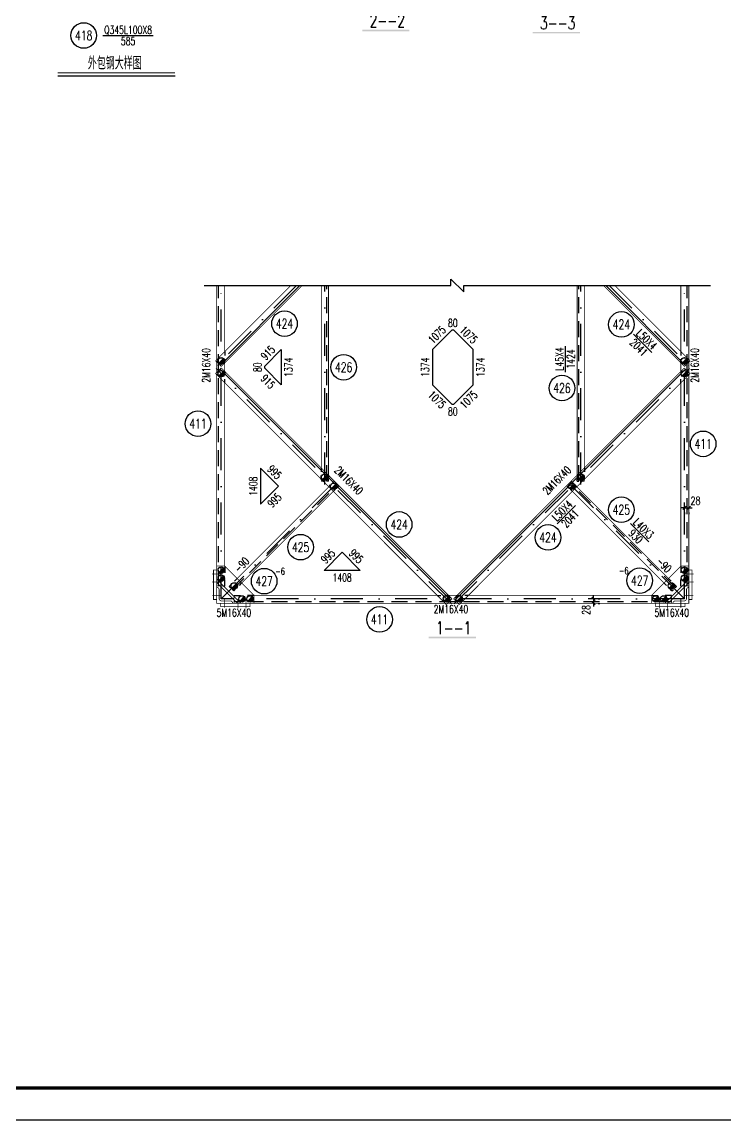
# Model space of a CAD drawing. Header units: millimetres. Extents: x 25911 to 26752, y -11584 to -10990.
# Drawn here: x 26321 to 26540.8, y -11583.8 to -11240.8 of the extents above; entities that cross this region are included whole.
import ezdxf
from ezdxf.enums import TextEntityAlignment as Align

# ---------------------------------------------------------------- set-up
doc = ezdxf.new("R2010")
doc.units = ezdxf.units.MM
doc.header["$LTSCALE"] = 10
doc.linetypes.add('DASHDOTX2', pattern=[2, 1, -0.5, 0, -0.5])
doc.linetypes.add('DASHED', pattern=[0.75, 0.5, -0.25])
for name, color, linetype in [('1', 1, 'DASHED'), ('2', 1, 'Continuous'), ('3', 1, 'Continuous'), ('4', 2, 'DASHDOTX2')]:
    doc.layers.add(name, color=color, linetype=linetype)
doc.styles.add('DXT', font='simplex.shx', dxfattribs={"width": 0.72, "bigfont": 'hztxt.shx'})
doc.styles.get("Standard").update_dxf_attribs({"font": 'SIMPLEX.shx', "width": 0.7, "bigfont": 'gbhzfs.shx'})
doc.dimstyles.new('BZ$0', dxfattribs={"dimtxt": 2.5, "dimasz": 1, "dimexe": 2, "dimexo": 2, "dimgap": 1, "dimtad": 1, "dimdec": 0, "dimlfac": 20, "dimzin": 12, "dimdsep": 46, "dimtxsty": 'DXT', "dimblk": 'OBLIQUE', "dimcen": 0.09, "dimclrd": 1, "dimclre": 1, "dimclrt": 7, "dimadec": 4, "dimazin": 3, "dimtfac": 1.4, "dimtdec": 0, "dimtix": 1, "dimtmove": 2, "dimatfit": 3, "dimldrblk": 'OBLIQUE', "dimfxl": 1, "dimtolj": 1, "dimtzin": 0, "dimarcsym": 0})

# ---------------------------------------------------------------- blocks, each defined once
blk = doc.blocks.new('M16X40')
blk.add_line((-0.141, -0.141), (0.141, 0.141))
blk.add_circle((0, 0), 0.2)
for radius in [0.16, 0.12, 0.08, 0.04]:
    blk.add_arc((0, 0), radius, 225, 45)
blk = doc.blocks.new('_Oblique')
at = {"color": 0, "linetype": 'ByBlock', "lineweight": -2}
blk.add_line((-0.5, -0.5), (0.5, 0.5), dxfattribs=at)
blk = doc.blocks.new('*D47')
at = {"color": 1, "lineweight": -2}
for p, q in [((26499.63, -11421.01), (26499.63, -11420.01)), ((26499.63, -11421.01), (26499.63, -11422.41)), ((26501.08, -11421.01), (26501.63, -11421.01)), ((26499.63, -11422.41), (26499.63, -11423.41)), ((26501.08, -11422.41), (26501.63, -11422.41))]:
    blk.add_line(p, q, dxfattribs=at)
at = {"layer": 'Defpoints', "color": 0}
for p in [(26499.08, -11421.01), (26499.08, -11422.41), (26499.63, -11422.41)]:
    blk.add_point(p, dxfattribs=at)
at = {"color": 1, "lineweight": -2}
for p, rotation in [((26499.63, -11421.01), 270), ((26499.63, -11422.41), 90)]:
    blk.add_blockref('_Oblique', p, dxfattribs=dict(at, rotation=rotation))
at = {"color": 7, "insert": (26497.39, -11424.47), "char_height": 2.5, "attachment_point": 5, "rotation": 90, "style": 'DXT'}
blk.add_mtext('\\A1;28', dxfattribs=at)
blk = doc.blocks.new('*D48')
at = {"color": 1, "lineweight": -2}
for p, q in [((26528.06, -11392.58), (26527.06, -11392.58)), ((26528.06, -11392.58), (26529.46, -11392.58)), ((26529.46, -11392.58), (26530.46, -11392.58)), ((26528.06, -11394.03), (26528.06, -11394.58)), ((26529.46, -11394.03), (26529.46, -11394.58))]:
    blk.add_line(p, q, dxfattribs=at)
at = {"layer": 'Defpoints', "color": 0}
for p in [(26528.06, -11392.03), (26529.46, -11392.03), (26529.46, -11392.58)]:
    blk.add_point(p, dxfattribs=at)
at = {"color": 1, "lineweight": -2}
blk.add_blockref('_Oblique', (26528.06, -11392.58), dxfattribs=at)
at = {"color": 1, "lineweight": -2, "rotation": 180}
blk.add_blockref('_Oblique', (26529.46, -11392.58), dxfattribs=at)
at = {"color": 7, "insert": (26531.52, -11390.34), "char_height": 2.5, "attachment_point": 5, "style": 'DXT'}
blk.add_mtext('\\A1;28', dxfattribs=at)
blk = doc.blocks.new('GWTKA1')
blk.add_line((22630.71, -9765.88), (21789.71, -9765.88))
at = {"const_width": 1}
blk.add_lwpolyline([(21814.71, -9755.88), (21814.71, -9181.88), (22620.71, -9181.88), (22620.71, -9755.88), (21814.71, -9755.88)], dxfattribs=at)

msp = doc.modelspace()

# ---------------------------------------------------------------- linework, layer by layer
for p, q in [((26346.33, -11244.991), (26362.08, -11244.991)), ((26368.889, -11257.658), (26332.22, -11257.658)), ((26407.895, -11323.113), (26382.957, -11348.051)), ((26503.476, -11323.113), (26528.414, -11348.051)), ((26517.895, -11344.061), (26512.149, -11338.316)), ((26490.801, -11342.012), (26490.801, -11350.137)), ((26455.099, -11421.365), (26382.957, -11349.223)), ((26456.271, -11421.365), (26528.414, -11349.223)), ((26494.004, -11391.829), (26488.258, -11397.574)), ((26516.919, -11403.153), (26511.174, -11397.408))]:
    msp.add_line(p, q)
for points, const_width in [([(26368.889, -11256.658), (26332.22, -11256.658)], 0.4), ([(26381.542, -11346.637), (26405.066, -11323.113)], 0.25), ([(26381.91, -11346.269), (26381.91, -11323.113)], 0.25), ([(26408.602, -11323.113), (26383.31, -11348.405)], 0.25), ([(26384.41, -11323.113), (26384.41, -11343.769)], 0.25), ([(26414.569, -11323.113), (26414.569, -11380.128)], 0.25), ([(26416.819, -11382.378), (26416.819, -11323.113)], 0.25), ([(26494.551, -11382.378), (26494.551, -11323.113)], 0.25), ([(26496.801, -11323.113), (26496.801, -11380.128)], 0.25), ([(26502.768, -11323.113), (26528.06, -11348.405)], 0.25), ([(26529.828, -11346.637), (26506.304, -11323.113)], 0.25), ([(26526.96, -11323.113), (26526.96, -11343.769)], 0.25), ([(26529.46, -11346.269), (26529.46, -11323.113)], 0.25), ([(26383.31, -11348.405), (26381.542, -11346.637)], 0.25), ([(26383.31, -11348.869), (26381.542, -11350.637)], 0.25), ([(26381.91, -11350.269), (26381.91, -11347.005)], 0.25), ([(26455.453, -11421.012), (26383.31, -11348.869)], 0.25), ([(26384.41, -11347.305), (26384.41, -11349.969)], 0.25), ([(26455.917, -11421.012), (26528.06, -11348.869)], 0.25), ([(26526.96, -11347.305), (26526.96, -11349.969)], 0.25), ([(26528.06, -11348.405), (26529.828, -11346.637)], 0.25), ([(26528.06, -11348.869), (26529.828, -11350.637)], 0.25), ([(26529.46, -11350.269), (26529.46, -11347.005)], 0.25), ([(26381.542, -11350.637), (26453.685, -11422.78)], 0.25), ([(26381.91, -11417.012), (26381.91, -11351.005)], 0.25), ([(26529.828, -11350.637), (26457.685, -11422.78)], 0.25), ([(26529.46, -11417.012), (26529.46, -11351.005)], 0.25), ([(26384.41, -11353.505), (26384.41, -11410.762)], 0.25), ([(26526.96, -11353.505), (26526.96, -11410.762)], 0.25), ([(26388.278, -11414.63), (26416.907, -11386.001)], 0.25), ([(26414.569, -11383.664), (26414.569, -11384.246)], 0.25), ([(26414.569, -11384.246), (26415.152, -11384.246)], 0.25), ([(26418.675, -11384.233), (26420.089, -11385.647)], 0.25), ([(26492.696, -11384.233), (26491.282, -11385.647)], 0.25), ([(26523.092, -11414.63), (26494.464, -11386.001)], 0.25), ([(26496.801, -11384.246), (26496.219, -11384.246)], 0.25), ([(26496.801, -11383.664), (26496.801, -11384.246)], 0.25), ([(26418.321, -11387.415), (26389.692, -11416.044)], 0.25), ([(26493.05, -11387.415), (26521.678, -11416.044)], 0.25), ([(26381.91, -11410.762), (26381.91, -11414.88)], 0.25), ([(26384.41, -11410.762), (26381.91, -11410.762)], 0.25), ([(26393.56, -11419.912), (26384.41, -11410.762)], 0.25), ([(26517.81, -11419.912), (26526.96, -11410.762)], 0.25), ([(26526.96, -11410.762), (26529.46, -11410.762)], 0.25), ([(26529.46, -11410.762), (26529.46, -11414.88)], 0.25), ([(26383.41, -11413.262), (26380.41, -11413.262)], 0.25), ([(26530.96, -11413.262), (26527.96, -11413.262)], 0.25), ([(26383.41, -11415.762), (26380.41, -11415.762)], 0.25), ([(26381.91, -11414.88), (26389.442, -11422.412)], 0.25), ([(26381.91, -11415.94), (26388.382, -11422.412)], 0.25), ([(26384.042, -11417.012), (26381.91, -11417.012)], 0.25), ([(26381.91, -11417.412), (26381.91, -11422.412), (26386.91, -11422.412)], 0.25), ([(26529.46, -11414.88), (26521.928, -11422.412)], 0.25), ([(26529.46, -11415.94), (26522.989, -11422.412)], 0.25), ([(26529.46, -11417.412), (26529.46, -11422.412), (26524.46, -11422.412)], 0.25), ([(26527.328, -11417.012), (26529.46, -11417.012)], 0.25), ([(26530.96, -11415.762), (26527.96, -11415.762)], 0.25), ([(26383.41, -11419.912), (26380.56, -11419.912)], 0.25), ([(26382.66, -11418.162), (26382.66, -11420.912)], 0.25), ([(26384.41, -11420.912), (26384.41, -11423.762)], 0.25), ([(26387.31, -11422.412), (26387.31, -11420.28)], 0.25), ([(26388.56, -11420.912), (26388.56, -11423.912)], 0.25), ([(26391.06, -11420.912), (26391.06, -11423.912)], 0.25), ([(26393.56, -11422.412), (26393.56, -11419.912)], 0.25), ([(26393.56, -11419.912), (26450.817, -11419.912)], 0.25), ([(26453.685, -11422.78), (26455.453, -11421.012)], 0.25), ([(26454.353, -11419.912), (26457.017, -11419.912)], 0.25), ([(26457.685, -11422.78), (26455.917, -11421.012)], 0.25), ([(26460.553, -11419.912), (26517.81, -11419.912)], 0.25), ([(26517.81, -11422.412), (26517.81, -11419.912)], 0.25), ([(26520.31, -11420.912), (26520.31, -11423.912)], 0.25), ([(26522.81, -11420.912), (26522.81, -11423.912)], 0.25), ([(26524.06, -11420.28), (26524.06, -11422.412)], 0.25), ([(26526.96, -11420.912), (26526.96, -11423.762)], 0.25), ([(26527.96, -11419.912), (26530.81, -11419.912)], 0.25), ([(26528.71, -11418.162), (26528.71, -11420.912)], 0.25), ([(26383.41, -11421.662), (26386.16, -11421.662)], 0.25), ([(26453.317, -11422.412), (26387.31, -11422.412)], 0.25), ([(26389.442, -11422.412), (26393.56, -11422.412)], 0.25), ([(26457.317, -11422.412), (26454.053, -11422.412)], 0.25), ([(26524.06, -11422.412), (26458.053, -11422.412)], 0.25), ([(26521.928, -11422.412), (26517.81, -11422.412)], 0.25), ([(26527.96, -11421.662), (26525.21, -11421.662)], 0.25)]:
    msp.add_lwpolyline(points, dxfattribs=dict(const_width=const_width))
msp.add_lwpolyline([(26377.957, -11323.113), (26455.09, -11323.113), (26455.09, -11321.113), (26459.09, -11325.113), (26459.09, -11323.113), (26536.223, -11323.113)])
at = {"const_width": 0.25}
for points in [[(26381.91, -11412.012), (26381.91, -11421.212), (26380.91, -11421.212), (26380.91, -11412.012)], [(26529.46, -11412.012), (26529.46, -11421.212), (26530.46, -11421.212), (26530.46, -11412.012)], [(26392.31, -11422.412), (26383.11, -11422.412), (26383.11, -11423.412), (26392.31, -11423.412)], [(26519.06, -11422.412), (26528.26, -11422.412), (26528.26, -11423.412), (26519.06, -11423.412)]]:
    msp.add_lwpolyline(points, close=True, dxfattribs=at)
for points in [[(26382.66, -11418.162, 0.4142136), (26381.91, -11417.412, 0.4142136)], [(26529.46, -11417.412, 0.4142136), (26528.71, -11418.162, 0.4142136)], [(26382.66, -11420.912, 0.4142136), (26383.41, -11421.662, 0.4142136)], [(26527.96, -11421.662, 0.4142136), (26528.71, -11420.912, 0.4142136)], [(26386.91, -11422.412, 0.4142136), (26386.16, -11421.662, 0.4142136)], [(26525.21, -11421.662, 0.4142136), (26524.46, -11422.412, 0.4142136)]]:
    msp.add_lwpolyline(points, format="xyb", dxfattribs=at)
for centre in [(26340.33, -11244.991), (26403.09, -11335.019), (26508.376, -11335.269), (26421.569, -11348.637), (26489.801, -11355.137), (26376.035, -11366.278), (26533.916, -11372.579), (26508.345, -11393.165), (26438.92, -11397.761), (26485.43, -11401.817), (26408.112, -11404.859), (26396.734, -11415.477), (26514.1, -11415.308), (26432.788, -11427.43)]:
    msp.add_circle(centre, 4)
for points in [[(26427.408, -11243.153), (26427.408, -11243.653), (26442.132, -11243.153), (26442.132, -11243.653)], [(26480.667, -11243.861), (26480.667, -11244.361), (26495.391, -11243.861), (26495.391, -11244.361)], [(26448.178, -11432.867), (26448.178, -11433.367), (26462.902, -11432.867), (26462.902, -11433.367)]]:
    msp.add_trace(points)
at = {"layer": '1'}
for p, q in [((26382.41, -11417.012), (26382.41, -11323.113)), ((26416.319, -11384.246), (26416.319, -11323.113)), ((26495.051, -11384.246), (26495.051, -11323.113)), ((26528.96, -11417.012), (26528.96, -11323.113)), ((26384.41, -11343.769), (26384.41, -11344.936)), ((26526.96, -11343.769), (26526.96, -11344.936)), ((26381.91, -11346.269), (26381.91, -11346.512)), ((26381.91, -11347.005), (26381.91, -11346.762)), ((26384.41, -11347.305), (26384.41, -11346.138)), ((26526.96, -11347.305), (26526.96, -11346.138)), ((26529.46, -11346.269), (26529.46, -11346.512)), ((26529.46, -11347.005), (26529.46, -11346.762)), ((26381.91, -11350.269), (26381.91, -11350.512)), ((26381.91, -11351.005), (26381.91, -11350.762)), ((26384.41, -11349.969), (26384.41, -11351.136)), ((26384.41, -11353.505), (26384.41, -11352.338)), ((26526.96, -11349.969), (26526.96, -11351.136)), ((26526.96, -11353.505), (26526.96, -11352.338)), ((26529.46, -11350.269), (26529.46, -11350.512)), ((26529.46, -11351.005), (26529.46, -11350.762)), ((26414.569, -11380.128), (26414.569, -11381.295)), ((26414.569, -11383.664), (26414.569, -11382.497)), ((26416.819, -11382.378), (26416.819, -11382.994)), ((26494.551, -11382.378), (26494.551, -11382.994)), ((26496.801, -11380.128), (26496.801, -11381.295)), ((26496.801, -11383.664), (26496.801, -11382.497)), ((26386.846, -11418.183), (26419.735, -11385.294)), ((26415.152, -11384.246), (26415.702, -11384.246)), ((26416.819, -11384.246), (26416.269, -11384.246)), ((26416.819, -11384.246), (26416.819, -11383.629)), ((26416.907, -11386.001), (26417.49, -11385.418)), ((26418.675, -11384.233), (26418.091, -11384.817)), ((26420.089, -11385.647), (26419.505, -11386.231)), ((26491.282, -11385.647), (26491.865, -11386.231)), ((26525.232, -11417.476), (26492.342, -11384.587)), ((26492.696, -11384.233), (26493.279, -11384.817)), ((26494.464, -11386.001), (26493.88, -11385.418)), ((26494.551, -11384.246), (26494.551, -11383.629)), ((26494.551, -11384.246), (26495.102, -11384.246)), ((26496.219, -11384.246), (26495.669, -11384.246)), ((26418.321, -11387.415), (26418.904, -11386.832)), ((26493.05, -11387.415), (26492.466, -11386.832)), ((26384.41, -11410.762), (26384.41, -11412.824)), ((26526.96, -11410.762), (26526.96, -11412.824)), ((26384.042, -11417.012), (26384.164, -11417.012)), ((26384.41, -11417.012), (26384.289, -11417.012)), ((26384.41, -11417.012), (26384.41, -11414.949)), ((26385.785, -11417.123), (26386.608, -11416.3)), ((26385.785, -11417.123), (26386.252, -11417.589)), ((26388.278, -11414.63), (26387.455, -11415.452)), ((26389.692, -11416.044), (26388.87, -11416.867)), ((26521.678, -11416.044), (26522.501, -11416.867)), ((26523.092, -11414.63), (26523.915, -11415.452)), ((26525.585, -11417.123), (26524.763, -11416.3)), ((26525.585, -11417.123), (26525.119, -11417.589)), ((26526.96, -11417.012), (26526.96, -11414.949)), ((26526.96, -11417.012), (26527.082, -11417.012)), ((26527.328, -11417.012), (26527.207, -11417.012)), ((26387.199, -11418.537), (26386.733, -11418.07)), ((26387.199, -11418.537), (26388.022, -11417.714)), ((26387.31, -11419.912), (26389.373, -11419.912)), ((26387.31, -11419.912), (26387.31, -11420.033)), ((26387.31, -11420.28), (26387.31, -11420.158)), ((26393.56, -11419.912), (26391.498, -11419.912)), ((26450.817, -11419.912), (26451.984, -11419.912)), ((26454.353, -11419.912), (26453.186, -11419.912)), ((26457.017, -11419.912), (26458.184, -11419.912)), ((26460.553, -11419.912), (26459.386, -11419.912)), ((26517.81, -11419.912), (26519.873, -11419.912)), ((26524.06, -11419.912), (26521.998, -11419.912)), ((26524.171, -11418.537), (26523.348, -11417.714)), ((26524.06, -11419.912), (26524.06, -11420.033)), ((26524.06, -11420.28), (26524.06, -11420.158)), ((26524.171, -11418.537), (26524.638, -11418.07)), ((26524.06, -11421.912), (26387.31, -11421.912)), ((26453.317, -11422.412), (26453.56, -11422.412)), ((26454.053, -11422.412), (26453.81, -11422.412)), ((26457.317, -11422.412), (26457.56, -11422.412)), ((26458.053, -11422.412), (26457.81, -11422.412))]:
    msp.add_line(p, q, dxfattribs=at)
at = {"layer": '3'}
for p, q in [((26455.365, -11337.057), (26449.283, -11343.139)), ((26456.005, -11337.057), (26455.365, -11337.057)), ((26462.088, -11343.139), (26456.005, -11337.057)), ((26396.901, -11348.317), (26402.079, -11343.139)), ((26402.079, -11343.139), (26402.079, -11354.134)), ((26449.283, -11343.139), (26449.283, -11354.134)), ((26462.088, -11354.134), (26462.088, -11343.139)), ((26396.901, -11348.957), (26396.901, -11348.317)), ((26402.079, -11354.134), (26396.901, -11348.957)), ((26449.283, -11354.134), (26455.365, -11360.217)), ((26456.005, -11360.217), (26462.088, -11354.134)), ((26455.365, -11360.217), (26456.005, -11360.217)), ((26401.185, -11385.824), (26395.553, -11380.192)), ((26395.553, -11380.192), (26395.553, -11391.456)), ((26395.553, -11391.456), (26401.185, -11385.824)), ((26415.451, -11412.098), (26421.083, -11406.466)), ((26421.083, -11406.466), (26426.715, -11412.098)), ((26426.715, -11412.098), (26415.451, -11412.098))]:
    msp.add_line(p, q, dxfattribs=at)
at = {"layer": '4'}
for p, q in [((26406.834, -11323.113), (26381.719, -11348.228)), ((26383.31, -11421.012), (26383.31, -11323.113)), ((26415.669, -11385.246), (26415.669, -11323.113)), ((26495.701, -11385.246), (26495.701, -11323.113)), ((26504.536, -11323.113), (26529.651, -11348.228)), ((26528.06, -11421.012), (26528.06, -11323.113)), ((26455.276, -11422.603), (26381.719, -11349.046)), ((26456.094, -11422.603), (26529.651, -11349.046)), ((26383.31, -11421.012), (26420.089, -11384.233)), ((26528.06, -11421.012), (26491.282, -11384.233)), ((26528.06, -11421.012), (26383.31, -11421.012))]:
    msp.add_line(p, q, dxfattribs=at)

# ---------------------------------------------------------------- block references
msp.add_blockref('GWTKA1', (4121.033, -1817.962))
at = {"layer": '2', "xscale": 5, "yscale": 5, "zscale": 5}
for p in [(26383.31, -11346.637), (26528.06, -11346.637), (26383.31, -11350.637), (26528.06, -11350.637), (26415.669, -11382.996), (26495.701, -11382.996), (26418.498, -11385.824), (26492.873, -11385.824), (26383.31, -11412.012), (26383.31, -11414.512), (26528.06, -11412.012), (26528.06, -11414.512), (26387.376, -11416.946), (26523.994, -11416.946), (26389.81, -11421.012), (26392.31, -11421.012), (26453.685, -11421.012), (26457.685, -11421.012), (26519.06, -11421.012), (26521.56, -11421.012)]:
    msp.add_blockref('M16X40', p, dxfattribs=at)

# ---------------------------------------------------------------- texts
at = {"width": 0.7}
for s, height, p in [('2--2', 4, (26429.671, -11242.344)), ('3--3', 4, (26482.929, -11243.053)), ('-6', 2.2, (26400.163, -11413.477)), ('-6', 2.2, (26507.591, -11413.308)), ('1--1', 4, (26450.44, -11432.058))]:
    msp.add_text(s, height=height, dxfattribs=at).set_placement(p)
for s, p in [('Q345L100X8', (26354.205, -11244.491)), ('585', (26354.205, -11247.991))]:
    msp.add_text(s, height=2.5, dxfattribs=at).set_placement(p, align=Align.CENTER)
for s, height, p in [('418', 3, (26340.33, -11244.991)), ('\\M+5CDE2\\M+5B0FC\\M+5B8D6\\M+5B4F3\\M+5D1F9\\M+5CDBC', 4, (26350.03, -11253.615)), ('424', 3, (26403.09, -11335.019)), ('424', 3, (26508.376, -11335.269)), ('426', 3, (26421.569, -11348.637)), ('426', 3, (26489.801, -11355.137)), ('411', 3, (26376.035, -11366.278)), ('411', 3, (26533.916, -11372.579)), ('425', 3, (26508.345, -11393.165)), ('424', 3, (26438.92, -11397.761)), ('424', 3, (26485.43, -11401.817)), ('425', 3, (26408.112, -11404.86)), ('427', 3, (26396.734, -11415.477)), ('427', 3, (26514.1, -11415.308)), ('411', 3, (26432.788, -11427.43))]:
    msp.add_text(s, height=height, dxfattribs=at).set_placement(p, align=Align.MIDDLE_CENTER)
for s, rotation, p in [('L50X4', 315, (26515.376, -11340.835)), ('2041', 315, (26512.901, -11343.31)), ('L45X4', 90, (26490.301, -11346.074)), ('1424', 90, (26493.801, -11346.074)), ('L50X4', 45, (26490.777, -11394.348)), ('2041', 45, (26493.252, -11396.823)), ('L40X3', 315, (26514.4, -11399.927)), ('930', 315, (26511.925, -11402.402)), ('-90', 45, (26390.576, -11411.271)), ('-90', 315, (26520.794, -11411.271))]:
    msp.add_text(s, height=2.5, rotation=rotation, dxfattribs=at).set_placement(p, align=Align.CENTER)
at = {"layer": '3', "width": 0.7}
for s, p in [('80', (26455.685, -11336.057)), ('80', (26455.685, -11363.717)), ('1408', (26421.083, -11415.598))]:
    msp.add_text(s, height=2.5, dxfattribs=at).set_placement(p, align=Align.CENTER)
for s, rotation, p in [('1075', 45, (26451.617, -11339.391)), ('1075', 315, (26459.754, -11339.391)), ('915', 45, (26398.783, -11345.021)), ('80', 90, (26395.901, -11348.637)), ('1374', 90, (26405.579, -11348.637)), ('1374', 90, (26448.283, -11348.637)), ('1374', 90, (26465.588, -11348.637)), ('915', 315, (26397.015, -11354.02)), ('1075', 315, (26449.849, -11359.65)), ('1075', 45, (26461.521, -11359.65)), ('995', 315, (26399.076, -11382.301)), ('1408', 90, (26394.553, -11385.824)), ('995', 45, (26400.843, -11391.115)), ('995', 45, (26417.56, -11408.575)), ('995', 315, (26424.606, -11408.575))]:
    msp.add_text(s, height=2.5, rotation=rotation, dxfattribs=at).set_placement(p, align=Align.CENTER)
for rotation, p in [(90, (26380.606, -11348.067)), (90, (26533.265, -11348.067)), (315, (26421.761, -11385.406)), (45, (26489.609, -11385.406))]:
    msp.add_text('2M16X40', height=2.5, rotation=rotation, dxfattribs=at).set_placement(p, align=Align.BOTTOM_CENTER)
for s, p in [('5M16X40', (26387.263, -11427.323)), ('2M16X40', (26455.115, -11426.216)), ('5M16X40', (26524.108, -11427.323))]:
    msp.add_text(s, height=2.5, dxfattribs=at).set_placement(p, align=Align.BOTTOM_CENTER)

# ---------------------------------------------------------------- dimensions: what is measured, and where the dimension line sits
for base, p1, p2, angle, picture, middle in [((26529.46, -11392.581), (26528.06, -11392.027), (26529.46, -11392.027), 0, '*D48', (26531.518, -11390.341)), ((26499.63, -11422.412), (26499.075, -11421.012), (26499.075, -11422.412), 270, '*D47', (26497.389, -11424.469))]:
    dim = msp.add_linear_dim(base=base, p1=p1, p2=p2, angle=angle, dimstyle='BZ$0')
    dim.commit()
    dim.dimension.update_dxf_attribs({"geometry": picture, "text_midpoint": middle, "dimtype": 129})

doc.saveas('drawing.dxf')
